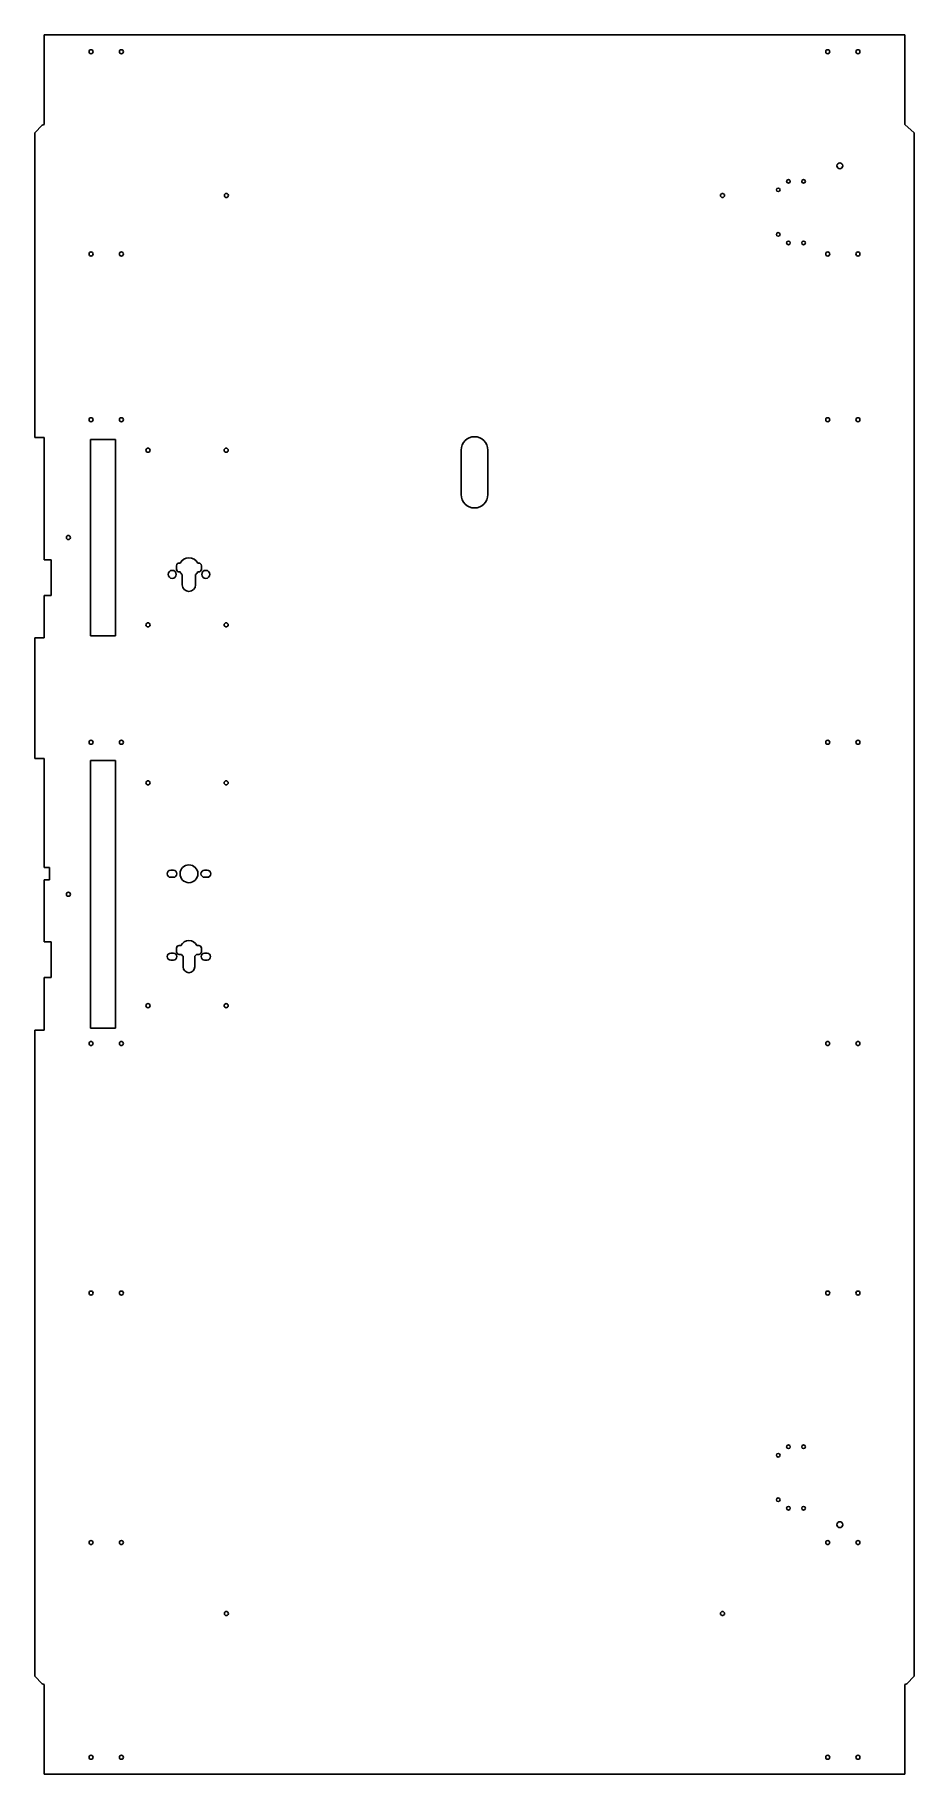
# Model space of a CAD drawing. Header units: millimetres. Extents: x 24 to 1011, y 0 to 1952.
import ezdxf

# ---------------------------------------------------------------- set-up
doc = ezdxf.new("R2010")
doc.units = ezdxf.units.MM

msp = doc.modelspace()

# ---------------------------------------------------------------- linework, layer by layer
at = {"color": 7, "linetype": 'Continuous', "lineweight": 25}
for p, q in [((34.5, 1952), (34.5, 1851.5)), ((1000.9, 1952), (34.5, 1952)), ((1000.9, 1952), (1000.9, 1851.5)), ((32.4, 1850.4), (24, 1842)), ((24, 1842), (24, 1500.2)), ((32.4, 1850.4), (34.5, 1851.5)), ((1000.9, 1851.5), (1011.4, 1842)), ((1011.4, 110), (1011.4, 1842)), ((24, 1500.2), (34.5, 1500.2)), ((34.5, 1362.8), (34.5, 1500.2)), ((114.8, 1497.9), (86.5, 1497.9)), ((86.5, 1497.9), (86.5, 1277.6)), ((114.8, 1277.6), (114.8, 1497.9)), ((502.7, 1486), (502.7, 1436)), ((532.7, 1436), (532.7, 1486)), ((34.5, 1362.8), (42.5, 1362.8)), ((42.5, 1362.8), (42.5, 1322.8)), ((183.1, 1352.2), (183.1, 1356.2)), ((186.1, 1359.2), (187.3, 1359.2)), ((187.3, 1349.2), (186.1, 1349.2)), ((206.9, 1359.2), (208.1, 1359.2)), ((208.1, 1349.2), (206.9, 1349.2)), ((211.1, 1356.2), (211.1, 1352.2)), ((189.6, 1334.8), (189.6, 1346.2)), ((204.6, 1346.2), (204.6, 1334.8)), ((34.5, 1275.2), (34.5, 1322.8)), ((42.5, 1322.8), (34.5, 1322.8)), ((24, 1275.2), (24, 1140)), ((34.5, 1275.2), (24, 1275.2)), ((86.5, 1277.6), (114.8, 1277.6)), ((24, 1140), (34.5, 1140)), ((34.5, 1017.5), (34.5, 1140)), ((86.5, 1137.7), (86.5, 837.4)), ((114.8, 1137.7), (86.5, 1137.7)), ((114.8, 837.4), (114.8, 1137.7)), ((34.5, 1017.5), (40.5, 1017.5)), ((40.5, 1017.5), (40.5, 1003.5)), ((34.5, 934), (34.5, 1003.5)), ((40.5, 1003.5), (34.5, 1003.5)), ((176.6, 1014.5), (179.6, 1014.5)), ((179.6, 1006.5), (176.6, 1006.5)), ((214.6, 1014.5), (217.6, 1014.5)), ((217.6, 1006.5), (214.6, 1006.5)), ((34.5, 934), (42.5, 934)), ((42.5, 934), (42.5, 894)), ((176.6, 921.3), (179.6, 921.3)), ((183.1, 923), (183.1, 927)), ((186.1, 930), (188.2, 930)), ((188.8, 920), (186.1, 920)), ((190.6, 906), (190.6, 917.9)), ((203.6, 917.9), (203.6, 906)), ((208.1, 920), (205.5, 920)), ((206.1, 930), (208.1, 930)), ((211.1, 927), (211.1, 923)), ((214.6, 921.3), (217.6, 921.3)), ((179.6, 913.7), (176.6, 913.7)), ((217.6, 913.7), (214.6, 913.7)), ((34.5, 835), (34.5, 894)), ((42.5, 894), (34.5, 894)), ((24, 835), (24, 110)), ((34.5, 835), (24, 835)), ((86.5, 837.4), (114.8, 837.4)), ((24, 110), (32.4, 101.6)), ((34.5, 100.5), (32.4, 101.6)), ((34.5, 0), (34.5, 100.5)), ((1003, 101.6), (1000.9, 100.5)), ((1000.9, 100.5), (1000.9, 0)), ((1011.4, 110), (1003, 101.6)), ((34.5, 0), (1000.9, 0))]:
    msp.add_line(p, q, dxfattribs=at)
for centre, radius in [((87.2, 1933), 2.25), ((121.2, 1933), 2.25), ((914.3, 1933), 2.25), ((948.3, 1933), 2.25), ((927.9, 1805), 3.3), ((858.7, 1778), 2.05), ((870.2, 1787.5), 2.05), ((887.2, 1787.5), 2.05), ((239.2, 1771.7), 2.3), ((796.2, 1771.7), 2.3), ((858.7, 1728), 2.05), ((870.2, 1718.4), 2.05), ((887.2, 1718.4), 2.05), ((87.2, 1706), 2.25), ((121.2, 1706), 2.25), ((914.3, 1706), 2.25), ((948.3, 1706), 2.25), ((87.2, 1520), 2.25), ((121.2, 1520), 2.25), ((914.3, 1520), 2.25), ((948.3, 1520), 2.25), ((151.1, 1485.8), 2.3), ((238.9, 1485.8), 2.3), ((61.8, 1387.8), 2.3), ((178.3, 1346.5), 4.5), ((216, 1346.5), 4.5), ((151.1, 1289.8), 2.3), ((238.9, 1289.8), 2.3), ((87.2, 1158), 2.25), ((121.2, 1158), 2.25), ((914.3, 1158), 2.25), ((948.3, 1158), 2.25), ((151.1, 1112.5), 2.3), ((238.9, 1112.5), 2.3), ((197.1, 1010.5), 10), ((61.8, 987.5), 2.3), ((151.1, 862.5), 2.3), ((238.9, 862.5), 2.3), ((87.2, 820), 2.25), ((121.2, 820), 2.25), ((914.3, 820), 2.25), ((948.3, 820), 2.25), ((87.2, 540), 2.25), ((121.2, 540), 2.25), ((914.3, 540), 2.25), ((948.3, 540), 2.25), ((858.7, 358), 2.05), ((870.2, 367.5), 2.05), ((887.2, 367.5), 2.05), ((858.7, 308), 2.05), ((870.2, 298.5), 2.05), ((887.2, 298.5), 2.05), ((927.9, 280), 3.3), ((87.2, 260), 2.25), ((121.2, 260), 2.25), ((914.3, 260), 2.25), ((948.3, 260), 2.25), ((239.2, 180.3), 2.3), ((796.2, 180.3), 2.3), ((87.2, 19), 2.25), ((121.2, 19), 2.25), ((914.3, 19), 2.25), ((948.3, 19), 2.25)]:
    msp.add_circle(centre, radius, dxfattribs=at)
for centre, radius, start, end in [((517.7, 1486), 15, 0, 180), ((517.7, 1436), 15, 180, 0), ((186.1, 1356.2), 3, 90, 180), ((186.1, 1352.2), 3, 180, 270), ((197.1, 1354.2), 11, 27.0357, 152.9643), ((197.1, 1354.2), 11, 207.0357, 227.0141), ((197.1, 1354.2), 11, 312.9859, 332.9643), ((208.1, 1356.2), 3, 0, 90), ((208.1, 1352.2), 3, 270, 0), ((197.1, 1334.8), 7.5, 180, 0), ((176.6, 1010.5), 4, 90, 270), ((179.6, 1010.5), 4, 270, 90), ((214.6, 1010.5), 4, 90, 270), ((217.6, 1010.5), 4, 270, 90), ((176.6, 917.5), 3.8, 90, 270), ((179.6, 917.5), 3.8, 270, 90), ((186.1, 927), 3, 90, 180), ((186.1, 923), 3, 180, 270), ((197.1, 925.5), 10, 26.7437, 153.2563), ((197.1, 925.5), 10, 213.367, 229.4584), ((197.1, 925.5), 10, 310.5416, 326.633), ((208.1, 927), 3, 0, 90), ((208.1, 923), 3, 270, 0), ((214.6, 917.5), 3.8, 90, 270), ((217.6, 917.5), 3.8, 270, 90), ((197.1, 906), 6.5, 180, 0)]:
    msp.add_arc(centre, radius, start, end, dxfattribs=at)

doc.saveas('drawing.dxf')
